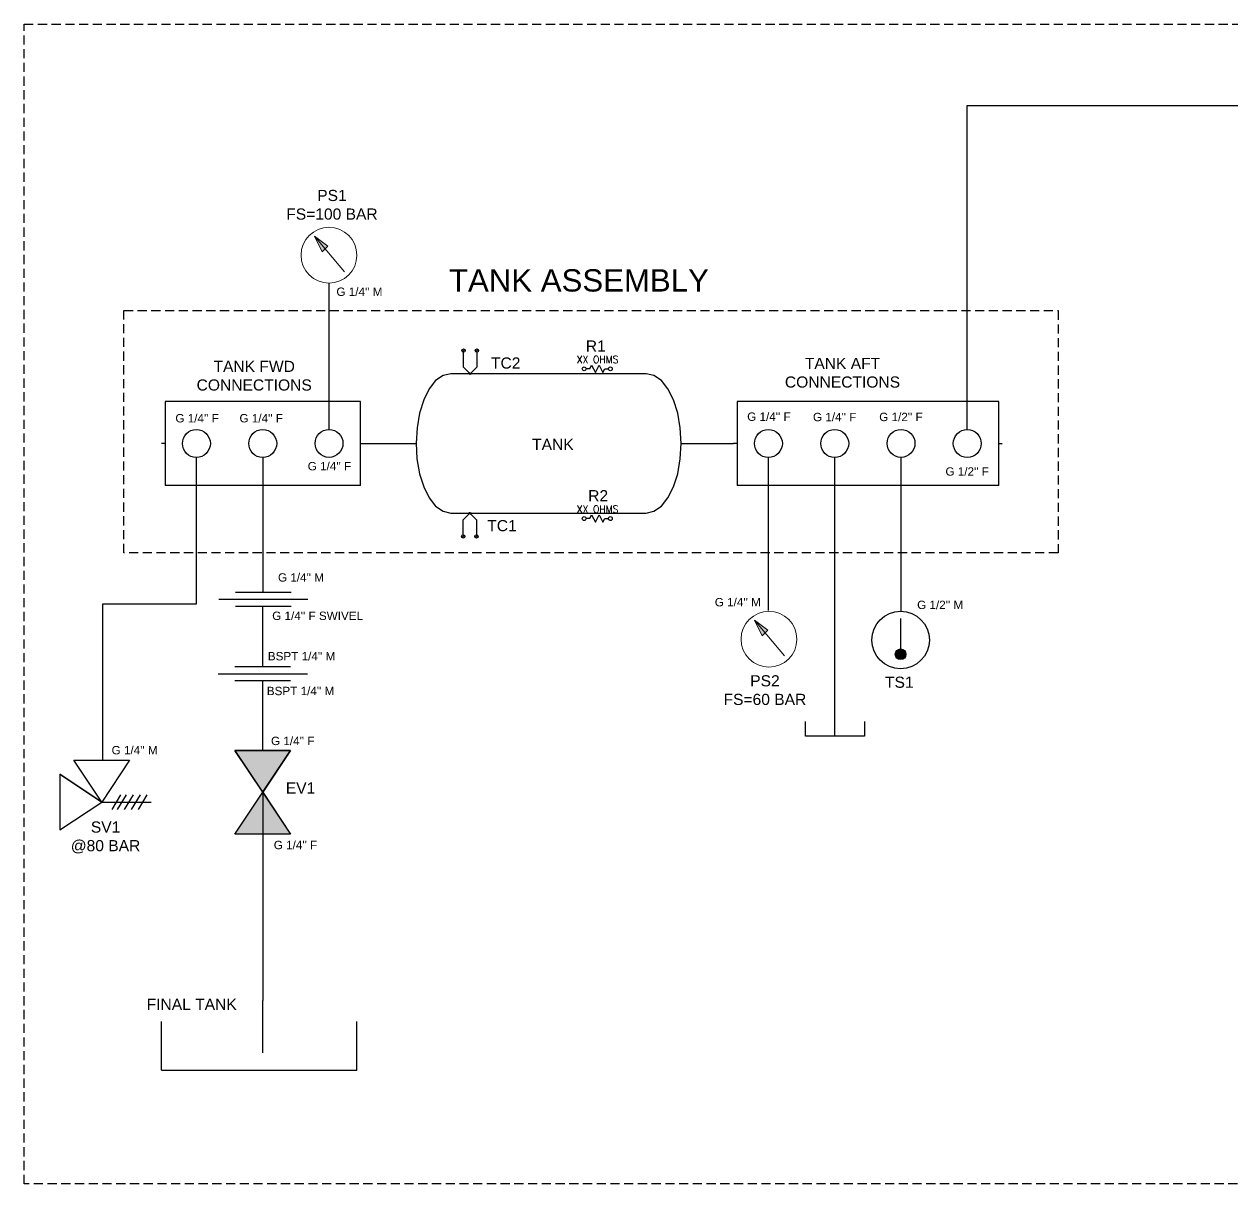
# Model space of a CAD drawing. Header units: inches. Extents: x 39.5 to 108.3, y -2 to 23.4.
# Drawn here: x 39.54 to 65.95, y -1.96 to 23.38 of the extents above; entities that cross this region are included whole.
import ezdxf
from ezdxf.enums import TextEntityAlignment as Align

# ---------------------------------------------------------------- set-up
doc = ezdxf.new("R2010")
doc.units = ezdxf.units.IN
doc.header["$MEASUREMENT"] = 0
doc.linetypes.add('TransientTextAxis', pattern=[0.3, 0.2, -0.1, 0, 0])
for name, color, linetype in [('MISC', 7, 'Continuous'), ('SYMS', 7, 'Continuous'), ('WIRES', 7, 'Continuous')]:
    doc.layers.add(name, color=color, linetype=linetype)
doc.styles.add('SIMPLEX', font='SIMPLEX')
doc.styles.add('WD', font='romans.shx')

# ---------------------------------------------------------------- blocks, each defined once
blk = doc.blocks.new('HRE1T')
for p, q in [((-0.125, 0), (-0.188, 0)), ((-0.125, 0), (-0.094, 0.062)), ((-0.094, 0.062), (-0.031, -0.062)), ((-0.031, -0.062), (0.031, 0.062)), ((0.031, 0.062), (0.094, -0.062)), ((0.094, -0.062), (0.125, 0)), ((0.125, 0), (0.188, 0))]:
    blk.add_line(p, q)
for centre in [(-0.218, 0), (0.218, 0)]:
    blk.add_circle(centre, 0.0322)
at = {"style": 'WD'}
for tag, width, p in [('INST', 0.7, (0, 0.888)), ('LOC', 0.7, (0, 0.719)), ('DESC1', 0.7, (0, 0.562)), ('DESC2', 0.7, (0, 0.406)), ('RATING1', 0.9, (0.006, 0.094))]:
    blk.add_attdef(tag, text='', height=0.125, dxfattribs=dict(at, width=width)).set_placement(p, align=Align.CENTER)
blk.add_attdef('TAG1', text='', height=0.125, dxfattribs=at).set_placement((0, 0.25), align=Align.CENTER)
for tag, p, height, flags in [('X4TERM01', (-0.25, 0), 0.0125, 1), ('FAMILY', (0.205, 0.152), 0.01, 9), ('X1TERM02', (0.25, 0), 0.0125, 1)]:
    blk.add_attdef(tag, p, '', height=height, dxfattribs=dict(at, flags=flags))
at = {"linetype": 'Continuous', "style": 'WD', "flags": 9}
for tag, p in [('ASSYCODE', (0.219, 0.062)), ('MFG', (0.228, 0.089)), ('CAT', (0.23, 0.108))]:
    blk.add_attdef(tag, text='', height=0.01, dxfattribs=at).set_placement(p, align=Align.CENTER)
at = {"linetype": 'Continuous', "style": 'WD', "flags": 8}
blk.add_attdef('TERM01', text='', height=0.125, dxfattribs=at).set_placement((-0.312, -0.047), align=Align.TOP_RIGHT)
at = {"style": 'WD', "width": 0.9}
blk.add_attdef('RATING2', text='', height=0.125, dxfattribs=at).set_placement((0.006, -0.125), align=Align.TOP_CENTER)
at = {"linetype": 'Continuous', "style": 'WD', "flags": 8}
blk.add_attdef('TERM02', text='', height=0.125, dxfattribs=at).set_placement((0.312, -0.047), align=Align.TOP_LEFT)
blk = doc.blocks.new('VTK1_TANK')
at = {"ltscale": 3.2258}
for p, q in [((0.174, 0.565), (0.117, 0.49)), ((0.242, 0.609), (0.174, 0.565)), ((0.312, 0.625), (0.242, 0.609)), ((2.062, 0.625), (0.312, 0.625)), ((2.13, 0.609), (2.062, 0.625)), ((2.198, 0.565), (2.13, 0.609)), ((2.255, 0.49), (2.198, 0.565)), ((0.117, 0.49), (0.068, 0.391)), ((0.068, -0.388), (0.117, -0.487)), ((0.117, -0.487), (0.174, -0.562)), ((2.198, -0.562), (2.255, -0.487)), ((0.174, -0.562), (0.242, -0.607)), ((0.242, -0.607), (0.31, -0.625)), ((0.312, -0.625), (2.062, -0.625)), ((2.062, -0.625), (2.13, -0.607)), ((2.13, -0.607), (2.198, -0.562))]:
    blk.add_line(p, q, dxfattribs=at)
at = {"ltscale": 25.4, "flags": 128}
blk.add_lwpolyline([(2.062, -0.625), (2.13, -0.607), (2.198, -0.562), (2.255, -0.487), (2.305, -0.388), (2.344, -0.271), (2.364, -0.138), (2.375, 0), (2.364, 0.141), (2.344, 0.273), (2.305, 0.391), (2.255, 0.49), (2.198, 0.565), (2.13, 0.609), (2.062, 0.625), (0.312, 0.625), (0.242, 0.609), (0.174, 0.565), (0.117, 0.49), (0.068, 0.391), (0.029, 0.273), (0.008, 0.141), (0, 0.003), (0.005, -0.138), (0.029, -0.271), (0.068, -0.388), (0.117, -0.487), (0.174, -0.562), (0.242, -0.607), (0.31, -0.625)], close=True, dxfattribs=at)
at = {"style": 'WD'}
blk.add_attdef('XREF', (2.406, 0.291), '', height=0.0625, rotation=0.0625, dxfattribs=at)
for tag, p in [('INST', (1.203, 0.17)), ('LOC', (1.179, 0.008)), ('TAG1', (1.197, -0.201))]:
    blk.add_attdef(tag, text='', height=0.125, dxfattribs=at).set_placement(p, align=Align.CENTER)
at = {"style": 'WD', "flags": 1}
for tag, p in [('FAMILY', (1.204, 0.105)), ('WDTYPE', (1.088, 0.053)), ('CAT', (1.201, 0.073)), ('MFG', (1.203, 0.038)), ('ASSYCODE', (1.231, 0.003))]:
    blk.add_attdef(tag, text='', height=0.01, dxfattribs=at).set_placement(p, align=Align.CENTER)
at = {"style": 'WD'}
blk.add_attdef('TERM01', text='', height=0.0625, dxfattribs=at).set_placement((-0.03, 0.018), align=Align.RIGHT)
for tag, p, height in [('X4TERM01', (0, 0), 0.005), ('X1TERM02', (2.375, 0), 0.005), ('TERM02', (2.41, 0.021), 0.0625), ('RATING1', (2.442, -0.235), 0.125), ('DESC1', (2.442, -0.451), 0.125), ('DESC2', (2.442, -0.635), 0.125), ('DESC3', (2.442, -0.825), 0.125), ('WDTAGALT', (2.466, -1.015), 0.125)]:
    blk.add_attdef(tag, p, '', height=height, dxfattribs=at)
blk = doc.blocks.new('HTK1_RESERVOIR')
for p, q in [((0, -0.469), (0, 0)), ((-0.906, -0.625), (-0.906, -0.188)), ((0.844, -0.625), (0.844, -0.188)), ((-0.906, -0.625), (0.844, -0.625))]:
    blk.add_line(p, q)
at = {"style": 'WD', "width": 0.7}
for tag, p in [('INST', (-0.977, 0.156)), ('LOC', (-0.977, 0)), ('TAG1', (-0.977, -0.156))]:
    blk.add_attdef(tag, text='', height=0.125, dxfattribs=at).set_placement(p, align=Align.RIGHT)
at = {"style": 'WD'}
for tag, p, height, flags in [('X2TERM01', (0, 0), 0.005, 1), ('FAMILY', (-0.571, -0.563), 0.01, 9), ('WDBLKNAM', (-0.573, -0.68), 0.01, 9)]:
    blk.add_attdef(tag, p, '', height=height, dxfattribs=dict(at, flags=flags))
at = {"style": 'WD', "width": 0.7}
for tag, p, height in [('TERM01', (0.012, -0.062), 0.0625), ('RATING1', (0.938, -0.688), 0.125)]:
    blk.add_attdef(tag, p, '', height=height, dxfattribs=at)
at = {"style": 'WD'}
blk.add_attdef('XREF', text='', height=0.0625, dxfattribs=at).set_placement((-0.938, -0.688), align=Align.RIGHT)
at = {"linetype": 'Continuous', "style": 'WD', "flags": 9}
for tag, p in [('CAT', (-0.571, -0.594)), ('ASSYCODE', (-0.571, -0.656)), ('MFG', (-0.571, -0.625))]:
    blk.add_attdef(tag, p, '', height=0.01, dxfattribs=at)
at = {"flags": 1}
blk.add_attdef('WDTYPE', (-0.571, -0.75), '', height=0.01, dxfattribs=at)
at = {"style": 'WD', "width": 0.7}
for tag, p in [('DESC1', (-0.008, -0.844)), ('DESC2', (-0.008, -1)), ('DESC3', (-0.008, -1.188)), ('WDTAGALT', (-0.008, -1.344))]:
    blk.add_attdef(tag, text='', height=0.125, dxfattribs=at).set_placement(p, align=Align.CENTER)
blk = doc.blocks.new('HMN1_MANIFOLD_3P')
for p, q in [((1.75, 0.375), (0, 0.375)), ((0, 0.375), (0, -0.375)), ((1.75, -0.375), (1.75, 0.375)), ((0, 0), (-0.031, 0)), ((1.75, 0), (1.781, 0)), ((1.75, -0.375), (0, -0.375))]:
    blk.add_line(p, q)
for centre in [(0.281, 0), (0.875, 0), (1.469, 0.001)]:
    blk.add_circle(centre, 0.125)
at = {"style": 'WD', "width": 0.7}
for tag, height, p in [('INST', 0.125, (-0.062, 0.781)), ('LOC', 0.125, (-0.062, 0.625)), ('TAG1', 0.125, (-0.062, 0.469)), ('TERM01', 0.0625, (-0.062, 0.062)), ('RATING1', 0.125, (-0.062, -0.594)), ('DESC1', 0.125, (-0.064, -0.747)), ('DESC2', 0.125, (-0.064, -0.904)), ('DESC3', 0.125, (-0.064, -1.06)), ('WDTAGALT', 0.125, (-0.064, -1.216))]:
    blk.add_attdef(tag, text='', height=height, dxfattribs=at).set_placement(p, align=Align.RIGHT)
at = {"style": 'WD', "flags": 1}
for tag, p in [('X2TERM03', (0.281, 0.125)), ('X2TERM05', (0.875, 0.125)), ('X2TERM07', (1.469, 0.125)), ('X4TERM01', (-0.031, 0)), ('X1TERM08', (1.781, 0)), ('X8TERM02', (0.281, -0.125)), ('X8TERM04', (0.875, -0.125)), ('X8TERM06', (1.469, -0.123))]:
    blk.add_attdef(tag, p, '', height=0.005, rotation=90, dxfattribs=at)
at = {"style": 'WD', "width": 0.7}
blk.add_attdef('TERM08', (1.812, 0.062), '', height=0.0625, dxfattribs=at)
at = {"style": 'WD'}
for tag, p, flags in [('WDTYPE', (0.062, 0.062), 1), ('WDBLKNAM', (1.611, -0.469), 9), ('FAMILY', (1.612, -0.5), 9)]:
    blk.add_attdef(tag, p, '', height=0.01, dxfattribs=dict(at, flags=flags))
blk.add_attdef('XREF', (1.812, -0.25), '', height=0.0625, dxfattribs=at)
at = {"linetype": 'Continuous', "style": 'WD', "flags": 9}
for tag, p in [('MFG', (1.625, -0.531)), ('CAT', (1.625, -0.562)), ('ASSYCODE', (1.65, -0.594))]:
    blk.add_attdef(tag, text='', height=0.01, dxfattribs=at).set_placement(p, align=Align.CENTER)
blk = doc.blocks.new('VMT1_PRESSURE_GAUGE')
blk.add_hatch(color=7).paths.add_polyline_path([(-0.13, 0.17), (-0.06, 0.03), (-0.01, 0.08)])
at = {"color": 7, "linetype": 'Continuous', "lineweight": 0, "ltscale": 645.15999}
for p, q in [((-0.13, 0.17), (0.14, -0.15)), ((-0.13, 0.17), (-0.06, 0.03)), ((-0.13, 0.17), (-0.01, 0.08)), ((-0.06, 0.03), (-0.01, 0.08))]:
    blk.add_line(p, q, dxfattribs=at)
at = {"color": 255, "linetype": 'Continuous', "lineweight": 0, "ltscale": 25.4, "flags": 128}
blk.add_lwpolyline([(-0.13, 0.17), (-0.06, 0.03), (-0.01, 0.08)], close=True, dxfattribs=at)
at = {"color": 7, "linetype": 'Continuous', "lineweight": 0, "ltscale": 645.15999}
blk.add_circle((0, 0), 0.25, dxfattribs=at)
at = {"style": 'WD', "width": 0.7}
for tag, p, height in [('TERM01', (0.031, 0.281), 0.0625), ('INST', (0.275, 0.156), 0.0938), ('LOC', (0.275, 0.031), 0.0938), ('TAG1', (0.275, -0.094), 0.0938), ('RATING1', (0.219, -0.25), 0.0938), ('TERM02', (0.031, -0.344), 0.0625)]:
    blk.add_attdef(tag, p, '', height=height, dxfattribs=at)
for tag, p in [('DESC1', (-0.287, 0.187)), ('DESC2', (-0.287, 0.062)), ('DESC3', (-0.287, -0.063)), ('WDTAGALT', (-0.287, -0.188))]:
    blk.add_attdef(tag, text='', height=0.0938, dxfattribs=at).set_placement(p, align=Align.RIGHT)
at = {"style": 'WD'}
for tag, p, height, flags in [('X2TERM01', (0, 0.25), 0.005, 1), ('FAMILY', (-0.094, -0.094), 0.01, 9), ('WDBLKNAM', (-0.095, -0.219), 0.01, 9), ('X8TERM02', (0, -0.25), 0.005, 1)]:
    blk.add_attdef(tag, p, '', height=height, dxfattribs=dict(at, flags=flags))
at = {"flags": 1}
blk.add_attdef('WDTYPE', (0.094, 0.062), '', height=0.01, dxfattribs=at)
at = {"linetype": 'Continuous', "style": 'WD', "flags": 9}
for tag, p in [('ASSYCODE', (-0.094, -0.188)), ('CAT', (-0.094, -0.125)), ('MFG', (-0.094, -0.156))]:
    blk.add_attdef(tag, p, '', height=0.01, dxfattribs=at)
at = {"style": 'WD'}
blk.add_attdef('XREF', text='', height=0.0625, dxfattribs=at).set_placement((-0.25, -0.281), align=Align.RIGHT)
blk = doc.blocks.new('VGVA1_GATE_VALVE_CLOS')
h = blk.add_hatch(color=256)
h.paths.add_polyline_path([(0, 0), (0.25, 0.375), (-0.25, 0.375)])
h.paths.add_polyline_path([(-0.25, -0.375), (0.25, -0.375), (0, 0)])
h.paths.add_polyline_path([(-0.001, -0.001), (0.039, -0.001), (0.039, 0.006), (-0.001, 0.006)], flags=9)
h.paths.add_polyline_path([(0.062, -0.004), (0.439, -0.004), (0.439, 0.09), (0.062, 0.09)], flags=9)
h.paths.add_polyline_path([(-0.001, 0.374), (0.039, 0.374), (0.039, 0.381), (-0.001, 0.381)], flags=9)
h.paths.add_polyline_path([(-0.001, -0.376), (0.037, -0.376), (0.037, -0.369), (-0.001, -0.369)], flags=9)
at = {"ltscale": 3.2258}
for p, q in [((-0.25, 0.375), (0.25, -0.375)), ((-0.25, -0.375), (0.25, 0.375)), ((0.25, 0.375), (-0.25, 0.375)), ((0.25, -0.375), (-0.25, -0.375))]:
    blk.add_line(p, q, dxfattribs=at)
at = {"ltscale": 25.4, "flags": 128}
for points in [[(0.25, 0.375), (0, 0), (-0.25, 0.375)], [(-0.25, -0.375), (0, 0), (0.25, -0.375)]]:
    blk.add_lwpolyline(points, close=True, dxfattribs=at)
at = {"style": 'WD'}
for tag, p, height in [('TERM03', (0.02, 0.388), 0.0625), ('X2TERM03', (0, 0.375), 0.005), ('X1TERM02', (0, 0), 0.005), ('TERM02', (0.075, 0.012), 0.0625), ('RATING1', (0.274, -0.186), 0.125), ('DESC1', (0.274, -0.403), 0.125), ('X8TERM01', (0, -0.375), 0.005), ('TERM01', (0.029, -0.455), 0.0625), ('DESC2', (0.274, -0.586), 0.125), ('DESC3', (0.274, -0.776), 0.125), ('WDTAGALT', (0.274, -0.944), 0.125)]:
    blk.add_attdef(tag, p, '', height=height, dxfattribs=at)
at = {"style": 'WD', "flags": 1}
for tag, p in [('INST', (-0.294, 0.207)), ('LOC', (-0.294, 0.031)), ('TAG1', (-0.294, -0.159))]:
    blk.add_attdef(tag, text='', height=0.125, dxfattribs=at).set_placement(p, align=Align.RIGHT)
at = {"style": 'WD'}
blk.add_attdef('XREF', text='', height=0.0625, rotation=0.0625, dxfattribs=at).set_placement((0.362, 0.365), align=Align.TOP_CENTER)
at = {"style": 'WD', "flags": 1}
for tag, p in [('WDTYPE', (-0.37, -0.287)), ('FAMILY', (-0.378, -0.346)), ('CAT', (-0.378, -0.391)), ('MFG', (-0.376, -0.422)), ('ASSYCODE', (-0.348, -0.451))]:
    blk.add_attdef(tag, text='', height=0.01, dxfattribs=at).set_placement(p, align=Align.CENTER)
blk = doc.blocks.new('HMN1_MANIFOLD_4P')
for p, q in [((2.344, 0.375), (0, 0.375)), ((0, 0.375), (0, -0.375)), ((2.344, -0.375), (2.344, 0.375)), ((0, 0), (-0.031, 0)), ((2.344, 0), (2.375, 0)), ((2.344, -0.375), (0, -0.375))]:
    blk.add_line(p, q)
for centre in [(0.281, 0), (0.875, 0), (1.469, 0.001), (2.062, 0)]:
    blk.add_circle(centre, 0.125)
at = {"style": 'WD', "width": 0.7}
for tag, height, p in [('INST', 0.125, (-0.062, 0.781)), ('LOC', 0.125, (-0.062, 0.625)), ('TAG1', 0.125, (-0.062, 0.469)), ('TERM01', 0.0625, (-0.062, 0.062)), ('RATING1', 0.125, (-0.062, -0.594)), ('DESC1', 0.125, (-0.064, -0.747)), ('DESC2', 0.125, (-0.064, -0.904)), ('DESC3', 0.125, (-0.064, -1.06)), ('WDTAGALT', 0.125, (-0.064, -1.216))]:
    blk.add_attdef(tag, text='', height=height, dxfattribs=at).set_placement(p, align=Align.RIGHT)
at = {"style": 'WD', "flags": 1}
for tag, p in [('X2TERM03', (0.281, 0.125)), ('X2TERM05', (0.875, 0.125)), ('X2TERM07', (1.469, 0.125)), ('X2TERM09', (2.062, 0.125)), ('X4TERM01', (-0.031, 0)), ('X1TERM10', (2.375, 0)), ('X8TERM02', (0.281, -0.125)), ('X8TERM04', (0.875, -0.125)), ('X8TERM06', (1.469, -0.123)), ('X8TERM08', (2.062, -0.125))]:
    blk.add_attdef(tag, p, '', height=0.005, rotation=90, dxfattribs=at)
at = {"style": 'WD', "width": 0.7}
blk.add_attdef('TERM10', (2.406, 0.062), '', height=0.0625, dxfattribs=at)
at = {"style": 'WD'}
for tag, p, flags in [('WDTYPE', (0.062, 0.062), 1), ('WDBLKNAM', (2.249, -0.406), 9), ('FAMILY', (2.25, -0.438), 9)]:
    blk.add_attdef(tag, p, '', height=0.01, dxfattribs=dict(at, flags=flags))
blk.add_attdef('XREF', (2.406, -0.281), '', height=0.0625, dxfattribs=at)
at = {"linetype": 'Continuous', "style": 'WD', "flags": 9}
for tag, p in [('MFG', (2.263, -0.469)), ('CAT', (2.263, -0.5)), ('ASSYCODE', (2.288, -0.531))]:
    blk.add_attdef(tag, text='', height=0.01, dxfattribs=at).set_placement(p, align=Align.CENTER)
blk = doc.blocks.new('VFI1_UNION')
at = {"ltscale": 3.2258}
for p, q in [((-0.4, -0.063), (0.4, -0.063)), ((-0.25, 0), (0.25, 0)), ((-0.25, -0.125), (0.25, -0.125))]:
    blk.add_line(p, q, dxfattribs=at)
at = {"style": 'WD'}
blk.add_attdef('WDTAGALT', text='', height=0.125, dxfattribs=at).set_placement((-0.035, 0.116), align=Align.RIGHT)
for tag, p, height in [('RATING1', (0.136, 0.123), 0.125), ('X2TERM02', (0, 0), 0.005), ('TERM02', (0.008, 0.013), 0.0625), ('DESC1', (-0.937, -0.297), 0.125), ('X8TERM01', (0, -0.125), 0.005), ('TERM01', (0.017, -0.206), 0.0625), ('DESC2', (-0.937, -0.481), 0.125), ('DESC3', (-0.937, -0.671), 0.125)]:
    blk.add_attdef(tag, p, '', height=height, dxfattribs=at)
blk.add_attdef('XREF', text='', height=0.0625, rotation=0.0625, dxfattribs=at).set_placement((0.597, -0.011), align=Align.TOP_CENTER)
at = {"style": 'WD', "flags": 1}
for tag, height, p in [('WDTYPE', 0.01, (0.506, -0.167)), ('FAMILY', 0.01, (0.614, -0.146)), ('CAT', 0.01, (0.614, -0.19)), ('MFG', 0.01, (0.615, -0.222)), ('INST', 0.125, (0.078, -0.384)), ('ASSYCODE', 0.01, (0.643, -0.251)), ('LOC', 0.125, (0.054, -0.545)), ('TAG1', 0.125, (0.072, -0.755))]:
    blk.add_attdef(tag, text='', height=height, dxfattribs=at).set_placement(p, align=Align.CENTER)
blk = doc.blocks.new('HGVA1_PRESS_RELIEF_VAL2')
at = {"ltscale": 3.2258}
for p, q in [((0, 0), (0, 0.442)), ((0.065, 0.404), (-0.067, 0.326)), ((0.065, 0.344), (-0.067, 0.265)), ((0.065, 0.281), (-0.067, 0.202)), ((0.065, 0.218), (-0.067, 0.139)), ((0.375, -0.25), (0.375, 0.25)), ((0.065, 0.17), (-0.067, 0.091)), ((0.25, -0.375), (0, 0)), ((-0.25, -0.375), (0, 0)), ((0.25, -0.375), (-0.25, -0.375))]:
    blk.add_line(p, q, dxfattribs=at)
at = {"ltscale": 25.4, "flags": 128}
for points in [[(0.375, 0.25), (0, 0), (0.375, -0.25)], [(0, 0), (0.25, -0.375), (-0.25, -0.375)]]:
    blk.add_lwpolyline(points, close=True, dxfattribs=at)
at = {"style": 'WD', "flags": 1}
for tag, p in [('INST', (-0.263, 0.497)), ('LOC', (-0.263, 0.314)), ('TAG1', (-0.262, 0.13))]:
    blk.add_attdef(tag, text='', height=0.125, dxfattribs=at).set_placement(p, align=Align.RIGHT)
at = {"style": 'WD'}
blk.add_attdef('XREF', text='', height=0.0625, rotation=0.0625, dxfattribs=at).set_placement((0.539, 0.301), align=Align.TOP_CENTER)
for tag, p, height in [('X1TERM02', (0.375, 0), 0.005), ('TERM02', (0.409, 0.03), 0.0625), ('RATING1', (0.403, -0.154), 0.125), ('DESC1', (0.403, -0.34), 0.125), ('X8TERM01', (0, -0.375), 0.005), ('TERM01', (0.029, -0.455), 0.0625), ('DESC2', (0.403, -0.524), 0.125), ('DESC3', (0.403, -0.714), 0.125), ('WDTAGALT', (0.403, -0.887), 0.125)]:
    blk.add_attdef(tag, p, '', height=height, dxfattribs=at)
at = {"style": 'WD', "flags": 1}
for tag, p in [('WDTYPE', (-0.321, -0.173)), ('FAMILY', (-0.328, -0.232)), ('CAT', (-0.328, -0.276)), ('MFG', (-0.326, -0.308)), ('ASSYCODE', (-0.298, -0.337))]:
    blk.add_attdef(tag, text='', height=0.01, dxfattribs=at).set_placement(p, align=Align.CENTER)
blk = doc.blocks.new('HTC1R')
for p, q in [((0.018, 0.044), (0.107, -0.044)), ((0.125, 0), (0.688, 0)), ((0.688, 0), (0.938, -0.25)), ((0.018, -0.456), (0.107, -0.544)), ((0.938, -0.25), (0.688, -0.5)), ((0.688, -0.5), (0.125, -0.5))]:
    blk.add_line(p, q)
for centre, radius in [((0.062, 0), 0.0625), ((0.062, -0.5), 0.0625), ((0.938, -0.25), 0.0313), ((0.938, -0.25), 0.0163)]:
    blk.add_circle(centre, radius)
at = {"color": 7, "style": 'WD', "flags": 1}
for tag, p in [('X4TERM01', (0, 0)), ('X2TERM01', (0.062, 0.062)), ('X4TERM02', (0, -0.5)), ('X8TERM02', (0.062, -0.562))]:
    blk.add_attdef(tag, p, '', height=0.0125, dxfattribs=at)
at = {"style": 'WD'}
for tag, p, width in [('RATING1', (0.188, 0.062), 0.9), ('INST', (1.188, 0.14), 0.7), ('LOC', (1.188, -0.029), 0.7), ('TAG1', (1.186, -0.186), 0.9), ('DESC1', (1.184, -0.429), 0.7), ('WDTAGALT', (1.188, -0.75), 0.7), ('DESC2', (1.184, -0.586), 0.7)]:
    blk.add_attdef(tag, p, '', height=0.125, dxfattribs=dict(at, width=width))
at = {"linetype": 'Continuous', "style": 'WD', "flags": 8}
for tag, p in [('TERM01', (0.188, -0.062)), ('TERM02', (0.188, -0.562))]:
    blk.add_attdef(tag, text='', height=0.125, dxfattribs=at).set_placement(p, align=Align.TOP_LEFT)
at = {"linetype": 'Continuous', "style": 'WD'}
for tag, p, flags in [('CAT', (1.02, -0.235), 1), ('MFG', (1.02, -0.253), 1), ('ASSYCODE', (1.033, -0.288), 9)]:
    blk.add_attdef(tag, p, '', height=0.01, dxfattribs=dict(at, flags=flags))
at = {"style": 'WD', "flags": 9}
blk.add_attdef('FAMILY', (1.025, -0.224), '', height=0.01, dxfattribs=at)
blk = doc.blocks.new('VMT1_THERMOMETER')
h = blk.add_hatch(color=7)
edge = h.paths.add_edge_path()
edge.add_arc((0, -0.124), 0.0465, 0, 360)
blk.add_line((0, 0.186), (0, -0.125))
for centre, radius in [((0, 0), 0.25), ((0, -0.124), 0.0465)]:
    blk.add_circle(centre, radius)
at = {"style": 'WD', "width": 0.7}
for tag, p, height in [('TERM01', (0.031, 0.281), 0.0625), ('INST', (0.275, 0.156), 0.0938), ('LOC', (0.275, 0.031), 0.0938), ('TAG1', (0.275, -0.094), 0.0938), ('RATING1', (0.25, -0.25), 0.0938), ('TERM02', (0.031, -0.344), 0.0625)]:
    blk.add_attdef(tag, p, '', height=height, dxfattribs=at)
for tag, p in [('DESC1', (-0.287, 0.125)), ('DESC2', (-0.287, 0)), ('DESC3', (-0.287, -0.125)), ('WDTAGALT', (-0.287, -0.25))]:
    blk.add_attdef(tag, text='', height=0.0938, dxfattribs=at).set_placement(p, align=Align.RIGHT)
at = {"style": 'WD'}
for tag, p, height, flags in [('X2TERM01', (0, 0.25), 0.005, 1), ('FAMILY', (-0.125, 0.125), 0.01, 9), ('WDBLKNAM', (-0.126, 0), 0.01, 9), ('X8TERM02', (0, -0.25), 0.005, 1)]:
    blk.add_attdef(tag, p, '', height=height, dxfattribs=dict(at, flags=flags))
at = {"linetype": 'Continuous', "style": 'WD', "flags": 9}
for tag, p in [('ASSYCODE', (-0.125, 0.031)), ('CAT', (-0.125, 0.094)), ('MFG', (-0.125, 0.062))]:
    blk.add_attdef(tag, p, '', height=0.01, dxfattribs=at)
at = {"flags": 1}
blk.add_attdef('WDTYPE', (0.094, 0.062), '', height=0.01, dxfattribs=at)
at = {"style": 'WD'}
blk.add_attdef('XREF', text='', height=0.0625, dxfattribs=at).set_placement((-0.187, -0.375), align=Align.RIGHT)
blk = doc.blocks.new('HFI1_CAP')
at = {"ltscale": 3.2258, "flags": 128}
blk.add_lwpolyline([(-0.125, 0.25), (0, 0.25), (0, -0.25), (-0.125, -0.25)], dxfattribs=at)
at = {"style": 'WD'}
for tag, height, p in [('WDTAGALT', 0.125, (0.026, 0.382)), ('TERM01', 0.0625, (-0.024, 0.02))]:
    blk.add_attdef(tag, text='', height=height, dxfattribs=at).set_placement(p, align=Align.RIGHT)
for tag, p, height in [('RATING1', (-0.861, 0.114), 0.125), ('X4TERM01', (0, 0), 0.005), ('DESC1', (-0.907, -0.391), 0.125), ('DESC2', (-0.907, -0.575), 0.125), ('DESC3', (-0.907, -0.764), 0.125)]:
    blk.add_attdef(tag, p, '', height=height, dxfattribs=at)
blk.add_attdef('XREF', text='', height=0.0625, rotation=0.0625, dxfattribs=at).set_placement((0.222, 0.241), align=Align.TOP_CENTER)
at = {"style": 'WD', "flags": 1}
for tag, height, p in [('WDTYPE', 0.01, (0.131, 0.085)), ('FAMILY', 0.01, (0.045, -0.139)), ('CAT', 0.01, (0.045, -0.184)), ('MFG', 0.01, (0.047, -0.215)), ('ASSYCODE', 0.01, (0.075, -0.244)), ('INST', 0.125, (0.146, -0.453)), ('LOC', 0.125, (0.122, -0.614)), ('TAG1', 0.125, (0.14, -0.823))]:
    blk.add_attdef(tag, text='', height=height, dxfattribs=at).set_placement(p, align=Align.CENTER)

msp = doc.modelspace()

# ---------------------------------------------------------------- linework, layer by layer
for p, q in [((60.145, 21.606), (75.366, 21.606)), ((44.749, 6.595), (44.749, 2.045))]:
    msp.add_line(p, q)
at = {"color": 240, "linetype": 'TransientTextAxis', "true_color": 0xed1f24}
msp.add_lwpolyline([(39.536, 23.381), (90.047, 23.381), (90.047, -1.963), (39.536, -1.963)], close=True, dxfattribs=at)
at = {"color": 30, "linetype": 'TransientTextAxis', "true_color": 0xf8991e}
msp.add_lwpolyline([(41.715, 17.12), (62.128, 17.12), (62.128, 11.826), (41.715, 11.826)], close=True, dxfattribs=at)
at = {"layer": 'WIRES'}
for p, q in [((60.145, 15.657), (60.145, 21.606)), ((46.197, 17.722), (46.197, 14.522)), ((60.145, 14.522), (60.145, 15.657)), ((46.959, 14.217), (48.102, 14.217)), ((53.895, 14.217), (55.038, 14.217)), ((43.301, 10.711), (43.301, 13.912)), ((44.762, 10.969), (44.762, 13.912)), ((55.8, 12.239), (55.8, 13.912)), ((57.25, 7.821), (57.25, 13.912)), ((58.696, 13.915), (58.696, 10.563)), ((55.802, 10.566), (55.802, 12.239)), ((41.257, 10.711), (43.301, 10.711)), ((41.257, 7.283), (41.257, 10.711)), ((44.752, 9.34), (44.752, 10.664)), ((44.749, 7.51), (44.749, 9.035))]:
    msp.add_line(p, q, dxfattribs=at)

# ---------------------------------------------------------------- block references
at = {"xscale": -2.438902001164822, "yscale": 2.438902001164822, "zscale": 2.438902001164822, "rotation": 270}
msp.add_blockref('HGVA1_PRESS_RELIEF_VAL2', (41.23, 6.38), dxfattribs=at)
at = {"layer": 'SYMS'}
for name, p, xscale, yscale, zscale in [('VMT1_PRESSURE_GAUGE', (46.197, 18.332), 2.438902001164822, 2.438902001164822, 2.438902001164822), ('VTK1_TANK', (48.102, 14.217), 2.438902001164822, 2.438902001164822, 2.438902001164822), ('HMN1_MANIFOLD_3P', (42.615, 14.217), 2.438902001164822, 2.438902001164822, 2.438902001164822), ('HMN1_MANIFOLD_4P', (55.114, 14.217), 2.438902001164822, 2.438902001164822, 2.438902001164822), ('VFI1_UNION', (44.762, 10.969), 2.438902001164822, 2.438902001164822, 2.438902001164822), ('VMT1_PRESSURE_GAUGE', (55.811, 9.939), 2.438902001164822, 2.438902001164822, 2.438902001164822), ('VMT1_THERMOMETER', (58.688, 9.922), 2.509263705531421, 2.509263705531421, 2.509263705531421), ('VFI1_UNION', (44.749, 9.34), 2.438902001164822, 2.438902001164822, 2.438902001164822), ('VGVA1_GATE_VALVE_CLOS', (44.749, 6.595), 2.438902001164822, 2.438902001164822, 2.438902001164822), ('HTK1_RESERVOIR', (44.749, 2.045), 2.438902001164822, 2.438902001164822, 2.438902001164822)]:
    msp.add_blockref(name, p, dxfattribs=dict(at, xscale=xscale, yscale=yscale, zscale=zscale))
for name, p, xscale, yscale, zscale, rotation in [('HTC1R', (49.428, 16.284), 0.5784659237524903, 0.5784659237524903, 1.156931847504981, 270), ('HTC1R', (49.131, 12.15), 0.5784659237524903, 0.5784659237524903, 1.156931847504981, 90), ('HFI1_CAP', (57.254, 7.821), 2.565213207253984, 2.565213207253984, 2.565213207253984, 270)]:
    msp.add_blockref(name, p, dxfattribs=dict(at, xscale=xscale, yscale=yscale, zscale=zscale, rotation=rotation))
ref = msp.add_blockref('HRE1T', (52.06, 15.848), dxfattribs=dict(at, xscale=1.312099978354769, yscale=1.312099978354769, zscale=1.312099978354769))
ref.add_attrib('RATING1', 'XX OHMS', dxfattribs={"layer": 'MISC', "height": 0.164, "style": 'WD', "width": 0.9}).set_placement((52.067, 15.971), align=Align.CENTER)
ref = msp.add_blockref('HRE1T', (52.06, 12.576), dxfattribs=dict(at, xscale=1.312099978354769, yscale=1.312099978354769, zscale=1.312099978354769))
ref.add_attrib('RATING1', 'XX OHMS', dxfattribs={"layer": 'MISC', "height": 0.164, "style": 'WD', "width": 0.9}).set_placement((52.067, 12.699), align=Align.CENTER)

# ---------------------------------------------------------------- texts
at = {"color": 1, "attachment_point": 5, "style": 'SIMPLEX'}
for s, width, insert, char_height in [('{\\fArial|b0|i0|c0|p34;\\C152;\\c12285479;PS1\\PFS=100 BAR}', 3.62001, (46.262, 19.433), 0.24389), ('{\\fArial|b0|i0|c0|p34;\\C30;\\c2005496;TANK ASSEMBLY}', 6.69679, (51.658, 17.778), 0.48778), ("\\A1;{\\fArial|b0|i0|c0|p34;\\C85;\\c4766296;G 1/4'' M}", 1.24657, (46.862, 17.532), 0.18292), ('{\\fArial|b0|i0|c0|p34;\\C152;\\c12285479;R1}', 3.62001, (52.027, 16.347), 0.24389), ('{\\fArial|b0|i0|c0|p34;\\C152;\\c12285479;TANK FWD CONNECTIONS}', 3.62001, (44.563, 15.697), 0.24389), ('{\\fArial|b0|i0|c0|p34;\\C152;\\c12285479;TC2}', 3.62001, (50.059, 15.974), 0.24389), ('{\\fArial|b0|i0|c0|p34;\\C152;\\c12285479;TANK AFT CONNECTIONS}', 3.62001, (57.418, 15.762), 0.24389), ("\\A1;{\\fArial|b0|i0|c0|p34;\\C85;\\c4766296;G 1/4\\H1x;'' F}", 1.24657, (43.315, 14.768), 0.18292), ("\\A1;{\\fArial|b0|i0|c0|p34;\\C85;\\c4766296;G 1/4\\H1x;'' F}", 1.24657, (44.716, 14.768), 0.18292), ("\\A1;{\\fArial|b0|i0|c0|p34;\\C85;\\c4766296;G 1/4\\H1x;'' F}", 1.24657, (55.81, 14.802), 0.18292), ("\\A1;{\\fArial|b0|i0|c0|p34;\\C85;\\c4766296;G 1/4\\H1x;'' F}", 1.24657, (57.247, 14.794), 0.18292), ("\\A1;{\\fArial|b0|i0|c0|p34;\\C85;\\c4766296;G 1/2'' F}", 1.24657, (58.695, 14.796), 0.18292), ('{\\fArial|b0|i0|c0|p34;\\C152;\\c12285479;TANK}', 3.62001, (51.09, 14.197), 0.24389), ("\\A1;{\\fArial|b0|i0|c0|p34;\\C85;\\c4766296;G 1/4\\H1x;'' F}", 1.24657, (46.207, 13.72), 0.18292), ("\\A1;{\\fArial|b0|i0|c0|p34;\\C85;\\c4766296;G 1/2\\H1x;'' F}", 1.24657, (60.142, 13.604), 0.18292), ('{\\fArial|b0|i0|c0|p34;\\C152;\\c12285479;R2}', 3.62001, (52.079, 13.076), 0.24389), ('{\\fArial|b0|i0|c0|p34;\\C152;\\c12285479;TC1}', 3.62001, (49.978, 12.42), 0.24389), ("\\A1;{\\fArial|b0|i0|c0|p34;\\C85;\\c4766296;G 1/4'' M}", 1.24657, (45.585, 11.288), 0.18292), ("\\A1;{\\fArial|b0|i0|c0|p34;\\C85;\\c4766296;G 1/4'' M}", 1.24657, (55.13, 10.748), 0.18292), ("\\A1;{\\fArial|b0|i0|c0|p34;\\C85;\\c4766296;G 1/2'' M}", 1.24657, (59.552, 10.689), 0.18292), ("\\A1;{\\fArial|b0|i0|c0|p34;\\C85;\\c4766296;G 1/4\\H1x;'' F SWIVEL}", 2.21653, (45.949, 10.45), 0.18292), ("\\A1;{\\fArial|b0|i0|c0|p34;\\C85;\\c4766296;BSPT 1/4\\H1x;'' M}", 3.62001, (45.598, 9.567), 0.18292), ('{\\fArial|b0|i0|c0|p34;\\C152;\\c12285479;PS2\\PFS=60 BAR}', 3.62001, (55.723, 8.826), 0.24389), ('{\\fArial|b0|i0|c0|p34;\\C152;\\c12285479;TS1}', 3.62001, (58.659, 8.998), 0.24389), ("\\A1;{\\fArial|b0|i0|c0|p34;\\C85;\\c4766296;BSPT 1/4\\H1x;'' M}", 3.62001, (45.576, 8.807), 0.18292), ("\\A1;{\\fArial|b0|i0|c0|p34;\\C85;\\c4766296;G 1/4\\H1x;'' F}", 1.24657, (45.405, 7.716), 0.18292), ("\\A1;{\\fArial|b0|i0|c0|p34;\\C85;\\c4766296;G 1/4'' M}", 1.24657, (41.95, 7.513), 0.18292), ('{\\fArial|b0|i0|c0|p34;\\C152;\\c12285479;EV1}', 3.62001, (45.575, 6.688), 0.24389), ('{\\fArial|b0|i0|c0|p34;\\C152;\\c12285479;SV1\\P@80 BAR}', 3.62001, (41.315, 5.607), 0.24389), ("\\A1;{\\fArial|b0|i0|c0|p34;\\C85;\\c4766296;G 1/4\\H1x;'' F}", 1.24657, (45.465, 5.441), 0.18292), ('{\\fArial|b0|i0|c0|p34;\\C152;\\c12285479;FINAL TANK}', 3.62001, (43.197, 1.961), 0.24389)]:
    msp.add_mtext_dynamic_manual_height_columns(s, width=width, gutter_width=2.439, heights=[0], dxfattribs=dict(at, insert=insert, char_height=char_height))

doc.saveas('drawing.dxf')
